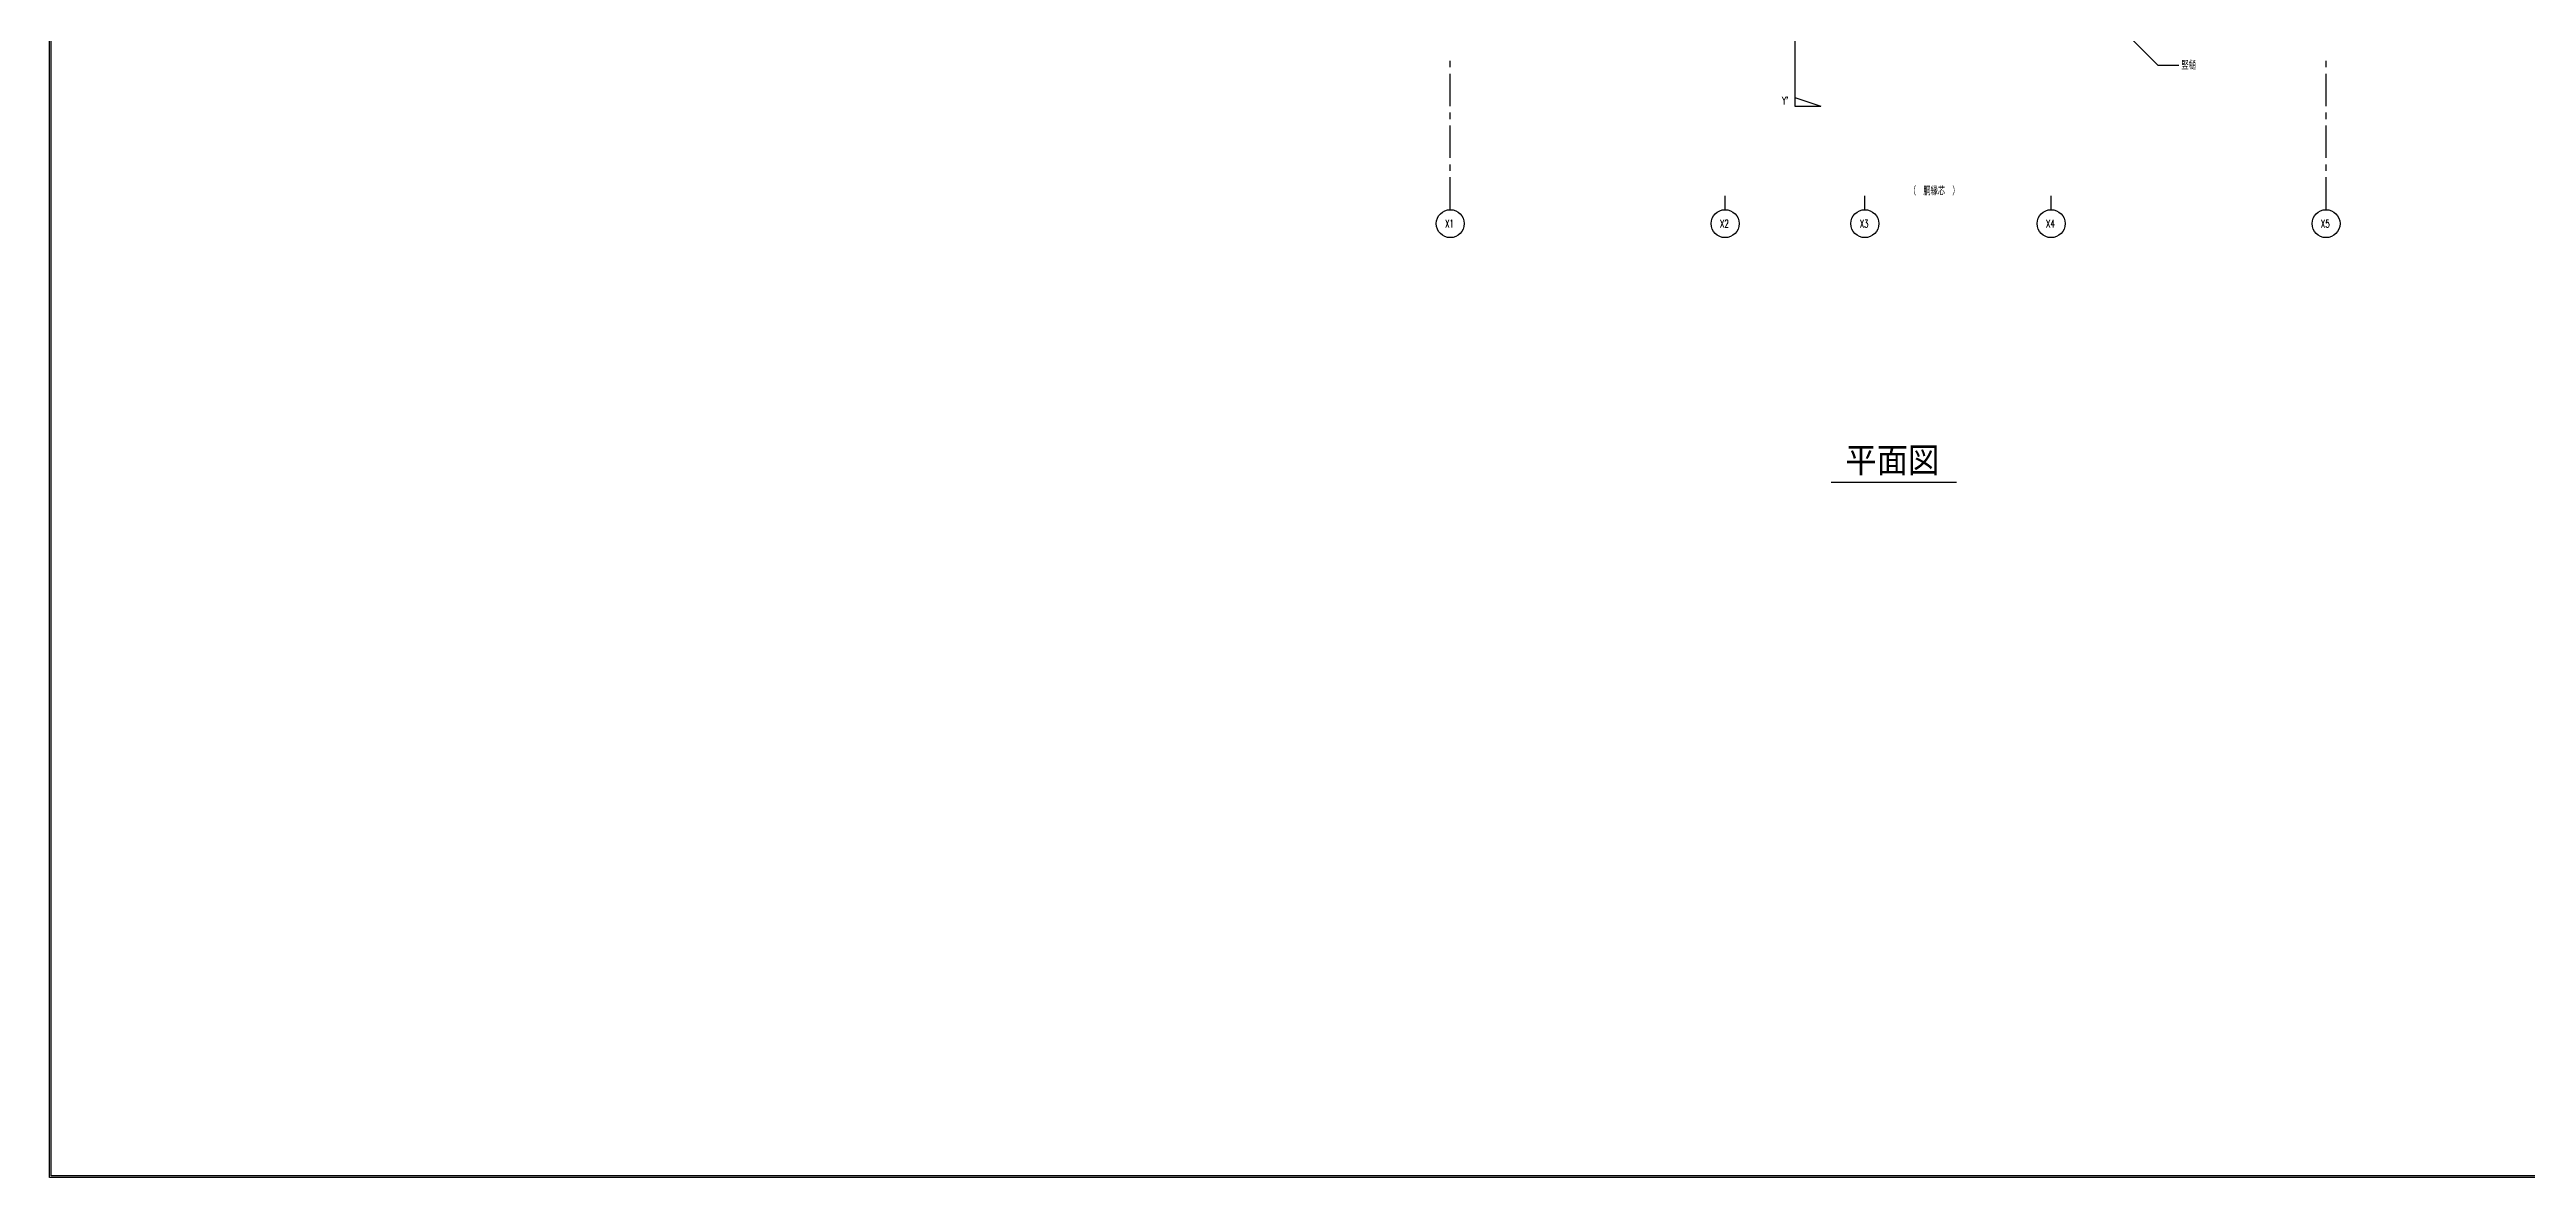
# Model space of a CAD drawing. Extents: x 1366 to 82739, y 2041 to 57026.
# Drawn here: x 1366 to 49231, y 2378 to 24162 of the extents above; entities that cross this region are included whole.
import ezdxf

# ---------------------------------------------------------------- set-up
doc = ezdxf.new("R2010")
doc.units = 0
doc.header["$LTSCALE"] = 500
doc.linetypes.add('CENTER', pattern=[2, 1.25, -0.25, 0.25, -0.25])
for name, color, linetype in [('CENTER', 2, 'CENTER'), ('MOJI', 7, 'Continuous'), ('SUNPO', 2, 'Continuous'), ('WAKU', 7, 'Continuous')]:
    doc.layers.add(name, color=color, linetype=linetype)
doc.styles.get("Standard").update_dxf_attribs({"font": 'simplex', "width": 0.7, "bigfont": 'bigfont'})

msp = doc.modelspace()

# ---------------------------------------------------------------- linework, layer by layer
at = {"layer": 'CENTER', "linetype": 'Continuous'}
for p, q in [((35096, 39910), (35096, 23070)), ((35096, 23237), (35596, 23070)), ((35096, 23070), (35596, 23070))]:
    msp.add_line(p, q, dxfattribs=at)
at = {"layer": 'CENTER', "linetype": 'CENTER'}
for p, q in [((28434, 21070), (28434, 24054)), ((45358, 21070), (45358, 24054)), ((33746, 21070), (33746, 21340)), ((36446, 21070), (36446, 21340)), ((40046, 21070), (40046, 21340))]:
    msp.add_line(p, q, dxfattribs=at)
at = {"layer": 'CENTER', "linetype": 'Continuous'}
for centre in [(28434, 20800), (33746, 20800), (36446, 20800), (40046, 20800), (45358, 20800)]:
    msp.add_circle(centre, 270, dxfattribs=at)
at = {"layer": 'MOJI', "linetype": 'Continuous'}
msp.add_line((35796, 15808), (38216, 15808), dxfattribs=at)
at = {"layer": 'SUNPO', "linetype": 'Continuous'}
for p in [(40113, 25854), (42513, 23854)]:
    msp.add_line(p, (42113, 23854), dxfattribs=at)
at = {"layer": 'WAKU', "linetype": 'Continuous'}
for p, q in [((1366, 2378), (1366, 57026)), ((1396, 2408), (1396, 56996)), ((82709, 2408), (1396, 2408)), ((82739, 2378), (1366, 2378))]:
    msp.add_line(p, q, dxfattribs=at)

# ---------------------------------------------------------------- texts
at = {"layer": 'MOJI', "linetype": 'Continuous', "width": 0.666667}
for s, p in [('竪樋', (42563, 23780)), ("Y'", (34846, 23100)), ('（\u3000胴縁芯\u3000）', (37296, 21350)), ('X1', (28334, 20726)), ('X2', (33646, 20726)), ('X3', (36346, 20726)), ('X4', (39946, 20726)), ('X5', (45258, 20726))]:
    msp.add_text(s, height=150, dxfattribs=at).set_placement(p)
at = {"layer": 'MOJI', "linetype": 'Continuous'}
msp.add_text('平面図', height=550, dxfattribs=at).set_placement((36071, 15940))

doc.saveas('drawing.dxf')
